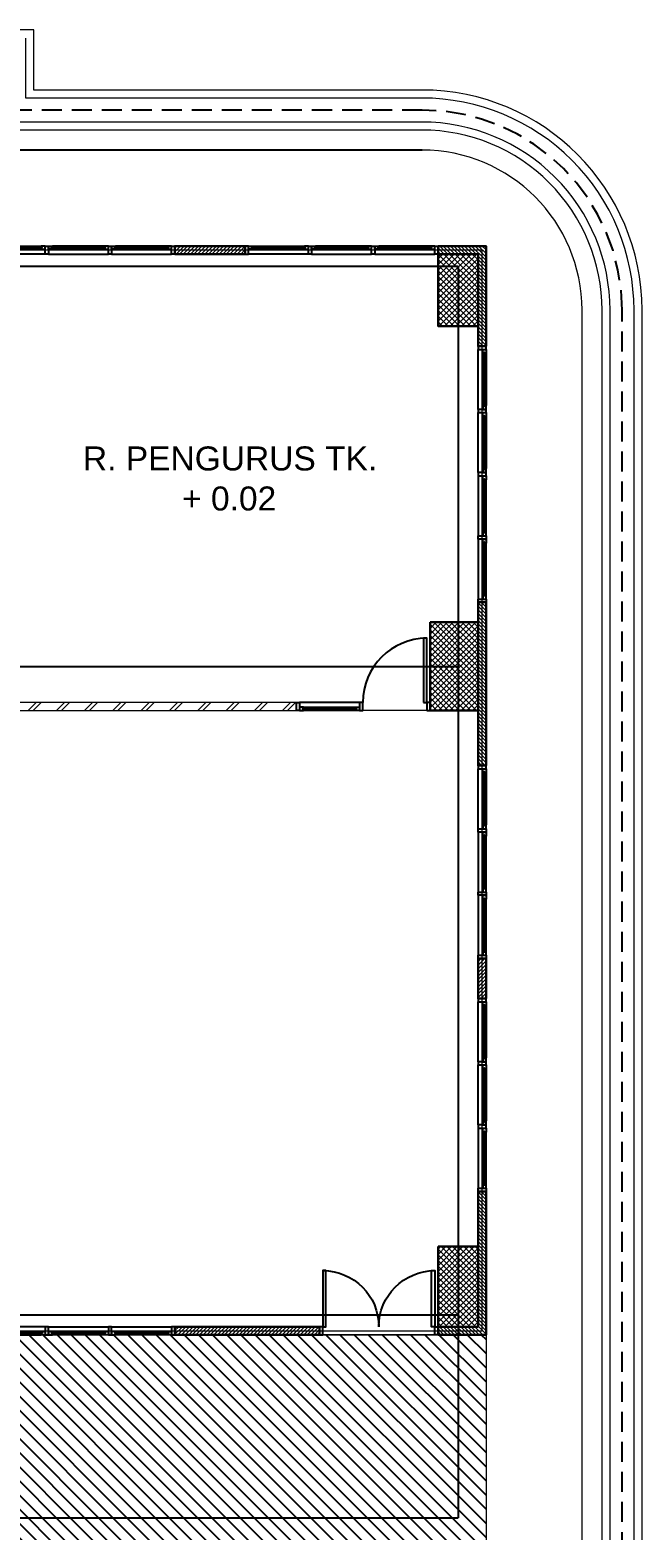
# Model space of a CAD drawing. Header units: inches. Extents: x -1 to 125, y -2 to 87.
# Drawn here: x 84.35 to 92, y 56.93 to 75.67 of the extents above; entities that cross this region are included whole.
import ezdxf

# ---------------------------------------------------------------- set-up
doc = ezdxf.new("R2010")
doc.units = ezdxf.units.IN
doc.header["$MEASUREMENT"] = 0
doc.linetypes.add('$0$HIDDEN', pattern=[0.375, 0.25, -0.125])
doc.layers.get('defpoints').update_dxf_attribs({"color": 1})
for name, color, linetype, lineweight in [('ars', 11, 'Continuous', 0), ('ars @ 1', 11, 'Continuous', 0), ('KOL', 1, 'Continuous', 30), ('lan', 7, 'Continuous', 15), ('NOT', 7, 'Continuous', 20), ('SANITAIR', 15, 'Continuous', 9), ('tem', 5, 'Continuous', 20)]:
    doc.layers.add(name, color=color, linetype=linetype, lineweight=lineweight)
doc.layers.add('as', color=1, linetype='Continuous', plot=False)
doc.layers.add('KACA', color=151, linetype='Continuous')
doc.layers.add('Kusen', color=30, linetype='Continuous')
doc.layers.add('POLYLINE TPAK', color=4, linetype='Continuous', lineweight=20, plot=False)
doc.styles.get("Standard").update_dxf_attribs({"font": 'arial.ttf'})
pattern_1 = [(45, (0, -5), (-0.03535534, 0.03535534), []), (135, (0, -5), (-0.03535534, -0.03535534), [])]

# ---------------------------------------------------------------- blocks, each defined once
blk = doc.blocks.new('k1')
at = {"layer": 'ars'}
h = blk.add_hatch(dxfattribs=at)
h.set_pattern_fill('_USER', color=256, scale=0.05, angle=45, double=1, pattern_type=0)
h.set_pattern_definition(pattern_1)
h.paths.add_polyline_path([(-0.3, -0.55), (0.3, -0.55), (0.3, 0.55), (-0.3, 0.55)])
at = {"layer": 'KOL'}
blk.add_lwpolyline([(-0.3, -0.55), (0.3, -0.55), (0.3, 0.55), (-0.3, 0.55)], close=True, dxfattribs=at)
blk = doc.blocks.new('k3')
at = {"layer": 'ars'}
h = blk.add_hatch(dxfattribs=at)
h.set_pattern_fill('_USER', color=256, scale=0.05, angle=45, double=1, pattern_type=0)
h.set_pattern_definition([(45, (0, -5.05), (-0.03535534, 0.03535534), []), (135, (0, -5.05), (-0.03535534, -0.03535534), [])])
h.paths.add_polyline_path([(-0.25, -0.45), (0.25, -0.45), (0.25, 0.45), (-0.25, 0.45)])
at = {"layer": 'KOL'}
blk.add_lwpolyline([(-0.25, -0.45), (0.25, -0.45), (0.25, 0.45), (-0.25, 0.45)], close=True, dxfattribs=at)
blk = doc.blocks.new('k2')
at = {"layer": 'ars'}
h = blk.add_hatch(dxfattribs=at)
h.set_pattern_fill('_USER', color=256, scale=0.05, angle=45, double=1, pattern_type=0)
h.set_pattern_definition(pattern_1)
h.paths.add_polyline_path([(-0.25, -0.5), (0.25, -0.5), (0.25, 0.5), (-0.25, 0.5)])
at = {"layer": 'KOL'}
blk.add_lwpolyline([(-0.25, -0.5), (0.25, -0.5), (0.25, 0.5), (-0.25, 0.5)], close=True, dxfattribs=at)
blk = doc.blocks.new('BV 241')
at = {"layer": 'Kusen'}
for p, q in [((-0.415, 0), (-1.165, 0)), ((-1.115, 0.1), (-0.465, 0.1)), ((-0.465, 0.06), (-1.115, 0.06)), ((-0.375, 0), (0.375, 0)), ((0.325, 0.1), (-0.325, 0.1)), ((-0.325, 0.06), (0.325, 0.06)), ((1.115, 0.1), (0.465, 0.1)), ((0.465, 0.06), (1.115, 0.06)), ((0.415, 0), (1.165, 0))]:
    blk.add_line(p, q, dxfattribs=at)
for points in [[(-1.205, 0), (-1.165, 0), (-1.165, 0.1), (-1.205, 0.1)], [(-0.375, 0), (-0.415, 0), (-0.415, 0.1), (-0.375, 0.1)], [(0.415, 0), (0.375, 0), (0.375, 0.1), (0.415, 0.1)], [(1.205, 0), (1.165, 0), (1.165, 0.1), (1.205, 0.1)]]:
    blk.add_lwpolyline(points, close=True, dxfattribs=at)
for points in [[(-1.115, 0.0775), (-1.115, 0.06), (-1.165, 0.06), (-1.165, 0.1), (-1.115, 0.1), (-1.115, 0.0825), (-1.125, 0.0825), (-1.125, 0.0775), (-1.115, 0.0775)], [(-0.465, 0.0775), (-0.465, 0.06), (-0.415, 0.06), (-0.415, 0.1), (-0.465, 0.1), (-0.465, 0.0825), (-0.455, 0.0825), (-0.455, 0.0775), (-0.465, 0.0775)], [(-0.325, 0.0775), (-0.325, 0.06), (-0.375, 0.06), (-0.375, 0.1), (-0.325, 0.1), (-0.325, 0.0825), (-0.335, 0.0825), (-0.335, 0.0775), (-0.325, 0.0775)], [(0.325, 0.0775), (0.325, 0.06), (0.375, 0.06), (0.375, 0.1), (0.325, 0.1), (0.325, 0.0825), (0.335, 0.0825), (0.335, 0.0775), (0.325, 0.0775)], [(0.465, 0.0775), (0.465, 0.06), (0.415, 0.06), (0.415, 0.1), (0.465, 0.1), (0.465, 0.0825), (0.455, 0.0825), (0.455, 0.0775), (0.465, 0.0775)], [(1.115, 0.0775), (1.115, 0.06), (1.165, 0.06), (1.165, 0.1), (1.115, 0.1), (1.115, 0.0825), (1.125, 0.0825), (1.125, 0.0775), (1.115, 0.0775)]]:
    blk.add_lwpolyline(points, dxfattribs=at)
at = {"layer": 'Kusen', "color": 141}
for points in [[(-1.125, 0.0775), (-0.455, 0.0775), (-0.455, 0.0825), (-1.125, 0.0825)], [(0.335, 0.0775), (-0.335, 0.0775), (-0.335, 0.0825), (0.335, 0.0825)], [(1.125, 0.0775), (0.455, 0.0775), (0.455, 0.0825), (1.125, 0.0825)]]:
    blk.add_lwpolyline(points, close=True, dxfattribs=at)
blk = doc.blocks.new('P-70-DOBLE')
at = {"layer": 'Kusen'}
for points in [[(102.301, -17.94), (102.341, -17.94), (102.341, -18.04), (102.301, -18.04)], [(103.781, -17.94), (103.741, -17.94), (103.741, -18.04), (103.781, -18.04)], [(102.341, -18.04), (102.381, -18.04), (102.381, -18.74), (102.341, -18.74)], [(103.741, -18.04), (103.701, -18.04), (103.701, -18.74), (103.741, -18.74)]]:
    blk.add_lwpolyline(points, close=True, dxfattribs=at)
for centre, start, end in [((102.341, -18.04), 270, 360), ((103.741, -18.04), 180, 270)]:
    blk.add_arc(centre, 0.7, start, end, dxfattribs=at)
blk = doc.blocks.new('BV 320')
at = {"layer": 'KACA'}
for points in [[(0.0275, 3.12), (0.0275, 2.45), (0.0325, 2.45), (0.0325, 3.12)], [(0.0275, 2.33), (0.0275, 1.66), (0.0325, 1.66), (0.0325, 2.33)], [(0.0275, 0.87), (0.0275, 1.54), (0.0325, 1.54), (0.0325, 0.87)], [(0.0275, 0.08), (0.0275, 0.75), (0.0325, 0.75), (0.0325, 0.08)]]:
    blk.add_lwpolyline(points, close=True, dxfattribs=at)
at = {"layer": 'Kusen'}
for p, q in [((-0.05, 2.41), (-0.05, 3.16)), ((0.01, 2.46), (0.01, 3.11)), ((0.05, 3.11), (0.05, 2.46)), ((-0.05, 1.62), (-0.05, 2.37)), ((0.01, 1.67), (0.01, 2.32)), ((0.05, 2.32), (0.05, 1.67)), ((-0.05, 1.58), (-0.05, 0.83)), ((0.01, 1.53), (0.01, 0.88)), ((0.05, 0.88), (0.05, 1.53)), ((-0.05, 0.79), (-0.05, 0.04)), ((0.01, 0.74), (0.01, 0.09)), ((0.05, 0.09), (0.05, 0.74))]:
    blk.add_line(p, q, dxfattribs=at)
for points in [[(-0.05, 3.2), (-0.05, 3.16), (0.05, 3.16), (0.05, 3.2)], [(-0.05, 2.41), (-0.05, 2.37), (0.05, 2.37), (0.05, 2.41)], [(-0.05, 1.58), (-0.05, 1.62), (0.05, 1.62), (0.05, 1.58)], [(-0.05, 0.79), (-0.05, 0.83), (0.05, 0.83), (0.05, 0.79)], [(-0.05, 0), (-0.05, 0.04), (0.05, 0.04), (0.05, 0)]]:
    blk.add_lwpolyline(points, close=True, dxfattribs=at)
for points in [[(0.0275, 3.11), (0.01, 3.11), (0.01, 3.16), (0.05, 3.16), (0.05, 3.11), (0.0325, 3.11), (0.0325, 3.12), (0.0275, 3.12), (0.0275, 3.11)], [(0.0275, 2.46), (0.01, 2.46), (0.01, 2.41), (0.05, 2.41), (0.05, 2.46), (0.0325, 2.46), (0.0325, 2.45), (0.0275, 2.45), (0.0275, 2.46)], [(0.0275, 2.32), (0.01, 2.32), (0.01, 2.37), (0.05, 2.37), (0.05, 2.32), (0.0325, 2.32), (0.0325, 2.33), (0.0275, 2.33), (0.0275, 2.32)], [(0.0275, 1.67), (0.01, 1.67), (0.01, 1.62), (0.05, 1.62), (0.05, 1.67), (0.0325, 1.67), (0.0325, 1.66), (0.0275, 1.66), (0.0275, 1.67)], [(0.0275, 1.53), (0.01, 1.53), (0.01, 1.58), (0.05, 1.58), (0.05, 1.53), (0.0325, 1.53), (0.0325, 1.54), (0.0275, 1.54), (0.0275, 1.53)], [(0.0275, 0.88), (0.01, 0.88), (0.01, 0.83), (0.05, 0.83), (0.05, 0.88), (0.0325, 0.88), (0.0325, 0.87), (0.0275, 0.87), (0.0275, 0.88)], [(0.0275, 0.74), (0.01, 0.74), (0.01, 0.79), (0.05, 0.79), (0.05, 0.74), (0.0325, 0.74), (0.0325, 0.75), (0.0275, 0.75), (0.0275, 0.74)], [(0.0275, 0.09), (0.01, 0.09), (0.01, 0.04), (0.05, 0.04), (0.05, 0.09), (0.0325, 0.09), (0.0325, 0.08), (0.0275, 0.08), (0.0275, 0.09)]]:
    blk.add_lwpolyline(points, dxfattribs=at)
blk = doc.blocks.new('P.80')
at = {"layer": 'Kusen'}
for points in [[(-69.809, -74.837), (-69.769, -74.837), (-69.769, -74.037), (-69.809, -74.037)], [(-70.609, -74.937), (-70.569, -74.937), (-70.569, -74.837), (-70.609, -74.837)], [(-69.769, -74.937), (-69.729, -74.937), (-69.729, -74.837), (-69.769, -74.837)]]:
    blk.add_lwpolyline(points, close=True, dxfattribs=at)
blk.add_arc((-69.769, -74.837), 0.8, 90, 180, dxfattribs=at)
blk = doc.blocks.new('A-DAS')
at = {"layer": 'ars'}
h = blk.add_hatch(dxfattribs=at)
h.set_pattern_fill('ANSI31', color=256, scale=0.01, style=0)
h.set_pattern_definition([(45, (18.14, 58.8), (-0.02245064, 0.02245064), [])])
h.paths.add_polyline_path([(33.06, 58.8), (33.94, 58.8), (33.94, 58.9), (33.06, 58.9)])
h = blk.add_hatch(dxfattribs=at)
h.set_pattern_fill('ANSI31', color=256, scale=0.25, angle=180, style=0)
h.set_pattern_definition([(315, (36.95, 53.1), (-0.02209709, -0.02209709), [])])
h.paths.add_polyline_path([(36.85, 57.65), (36.95, 57.65), (36.95, 58.9), (36.85, 58.9), (36.35, 58.9), (36.35, 58.8), (36.85, 58.8)])
h.paths.add_polyline_path([(36.85, 52.41), (36.95, 52.41), (36.95, 54.45), (36.85, 54.45)])
h = blk.add_hatch(dxfattribs=at)
h.set_pattern_fill('ANSI31', color=256, scale=0.01, angle=180, style=0)
h.set_pattern_definition([(225, (36.85, 10.7), (0.02245064, -0.02245064), [])])
h.paths.add_polyline_path([(36.95, 49.5), (36.85, 49.5), (36.85, 50), (36.95, 50)])
h = blk.add_hatch(dxfattribs=at)
h.set_pattern_fill('ANSI31', color=256, scale=0.25, angle=180, style=0)
h.set_pattern_definition([(315, (36.6, 3.045), (-0.022097087, -0.022097087), [])])
h.paths.add_polyline_path([(36.95, 47.09), (36.85, 47.09), (36.85, 45.4), (36.35, 45.4), (36.35, 45.3), (36.95, 45.3)])
h = blk.add_hatch(dxfattribs=at)
h.set_pattern_fill('ANSI31', color=256, scale=0.01, style=0)
h.set_pattern_definition([(45, (17.76, 45.3), (-0.02245064, 0.02245064), [])])
h.paths.add_polyline_path([(33.06, 45.3), (34.87, 45.3), (34.87, 45.4), (33.06, 45.4)])
at = {"layer": 'ars @ 1'}
h = blk.add_hatch(dxfattribs=at)
h.set_pattern_fill('TEMBOK', color=256, scale=0.25)
h.set_pattern_definition([(45, (1555.06912, -391.0802), (-0.176776695, 0.176776695), []), (45, (1555.13162, -391.0802), (-0.176776695, 0.176776695), [])])
h.paths.add_polyline_path([(34.58, 53.1), (34.58, 53.2), (30.7, 53.2), (30.7, 53.1)])
blk.add_lwpolyline([(36.15, 60.1), (30.5, 60.1)])
at = {"layer": 'as', "linetype": '$0$HIDDEN'}
for p, q in [((36.15, 60.6), (3.21, 60.6)), ((38.65, 42.21), (38.65, 58.1))]:
    blk.add_line(p, q, dxfattribs=at)
at = {"layer": 'as'}
for p, q in [((-37.8, 58.65), (36.6, 58.65)), ((36.6, 58.65), (36.6, 43.01)), ((-37.8, 53.65), (36.6, 53.65)), ((-37.8, 45.55), (36.6, 45.55)), ((5.95, 43.01), (36.6, 43.01))]:
    blk.add_line(p, q, dxfattribs=at)
at = {"layer": 'as', "linetype": '$0$HIDDEN'}
blk.add_arc((36.15, 58.1), 2.5, 360, 90, dxfattribs=at)
at = {"layer": 'KOL'}
for points in [[(33.06, 58.8), (33.94, 58.8), (33.94, 58.9), (33.06, 58.9)], [(36.85, 54.45), (36.95, 54.45), (36.95, 52.41), (36.85, 52.41)], [(36.85, 50), (36.95, 50), (36.95, 49.5), (36.85, 49.5)], [(36.85, 47.09), (36.85, 45.4), (36.35, 45.4), (36.35, 45.3), (36.95, 45.3), (36.95, 47.09)], [(33.06, 45.3), (34.87, 45.3), (34.87, 45.4), (33.06, 45.4)]]:
    blk.add_lwpolyline(points, close=True, dxfattribs=at)
blk.add_lwpolyline([(36.35, 58.9), (36.85, 58.9), (36.95, 58.9), (36.95, 57.65), (36.85, 57.65), (36.85, 58.8), (36.35, 58.8), (36.35, 58.9)], dxfattribs=at)
at = {"layer": 'Kusen'}
for p, q in [((35.37, 53.2), (34.62, 53.2)), ((34.67, 53.14), (35.32, 53.14)), ((35.32, 53.1), (34.67, 53.1))]:
    blk.add_line(p, q, dxfattribs=at)
blk.add_lwpolyline([(34.62, 53.1), (34.58, 53.1), (34.58, 53.2), (34.62, 53.2)], close=True, dxfattribs=at)
for points in [[(34.67, 53.122), (34.67, 53.14), (34.62, 53.14), (34.62, 53.1), (34.67, 53.1), (34.67, 53.117), (34.66, 53.117), (34.66, 53.122), (34.67, 53.122)], [(35.32, 53.122), (35.32, 53.14), (35.37, 53.14), (35.37, 53.1), (35.32, 53.1), (35.32, 53.117), (35.33, 53.117), (35.33, 53.122), (35.32, 53.122)]]:
    blk.add_lwpolyline(points, dxfattribs=at)
at = {"layer": 'Kusen', "color": 141}
blk.add_lwpolyline([(35.33, 53.122), (34.66, 53.122), (34.66, 53.117), (35.33, 53.117)], close=True, dxfattribs=at)
at = {"layer": 'lan'}
for p, q in [((38.15, 42.71), (38.15, 58.1)), ((36.21, 53.1), (35.41, 53.1)), ((36.31, 45.3), (34.91, 45.3)), ((36.95, 45.3), (36.95, 42.71))]:
    blk.add_line(p, q, dxfattribs=at)
blk.add_arc((36.15, 58.1), 2, 360, 90, dxfattribs=at)
at = {"layer": 'POLYLINE TPAK', "color": 3}
for points in [[(5.6, 45.35), (36.9, 45.35), (36.9, 58.85), (30.45, 58.85), (30.45, 60.75), (24.15, 60.75), (24.15, 58.85), (-25.35, 58.85)], [(6.1, 42.7), (6, 42.7), (6, 43.3), (5.65, 43.3), (5.65, 45.3), (36.95, 45.3), (36.95, 42.7), (6.1, 42.7)]]:
    blk.add_lwpolyline(points, dxfattribs=at)
at = {"layer": 'SANITAIR'}
for p, q in [((31.3, 61.6), (23.3, 61.6)), ((31.3, 60.85), (31.3, 61.6)), ((36.15, 60.85), (31.3, 60.85)), ((38.9, 41.5), (38.9, 58.1))]:
    blk.add_line(p, q, dxfattribs=at)
for points in [[(29.2, 42.06), (38.8, 42.06), (38.8, 58.1, 0.414214), (36.15, 60.75), (31.2, 60.75), (31.2, 61.5)], [(29.2, 42.36), (38.5, 42.36), (38.5, 58.1, 0.414214), (36.15, 60.45), (30.9, 60.45), (30.9, 61.2)], [(29.2, 42.46), (38.4, 42.46), (38.4, 58.1, 0.414214), (36.15, 60.35), (30.8, 60.35), (30.8, 61.1)]]:
    blk.add_lwpolyline(points, format="xyb", dxfattribs=at)
blk.add_arc((36.15, 58.1), 2.75, 360, 90, dxfattribs=at)
at = {"layer": 'tem', "ltscale": 2}
blk.add_lwpolyline([(34.58, 53.1), (34.58, 53.2), (30.7, 53.2), (30.7, 53.1)], close=True, dxfattribs=at)
at = {"xscale": -1, "rotation": 180}
blk.add_blockref('BV 320', (36.9, 57.65), dxfattribs=at)
at = {"layer": 'KOL', "xscale": -1}
blk.add_blockref('k3', (36.6, 58.35), dxfattribs=at)
at = {"layer": 'KOL', "xscale": -1, "rotation": 180}
for name, p in [('k1', (36.55, 53.65)), ('k2', (36.6, 45.9))]:
    blk.add_blockref(name, p, dxfattribs=at)
at = {"layer": 'Kusen'}
for name, p in [('BV 241', (31.855, 58.8)), ('BV 241', (35.145, 58.8)), ('P.80', (105.979, 128.037))]:
    blk.add_blockref(name, p, dxfattribs=at)
at = {"layer": 'Kusen', "rotation": 270}
blk.add_blockref('BV 241', (36.85, 51.205), dxfattribs=at)
at = {"layer": 'Kusen', "xscale": -1}
for p, rotation in [((36.85, 48.295), 270), ((31.855, 45.4), 180)]:
    blk.add_blockref('BV 241', p, dxfattribs=dict(at, rotation=rotation))
at = {"layer": 'lan', "color": 2, "xscale": -1, "rotation": 180}
blk.add_blockref('P-70-DOBLE', (-67.431, 27.36), dxfattribs=at)

msp = doc.modelspace()

# ---------------------------------------------------------------- hatches: boundary and pattern name
at = {"layer": 'defpoints'}
h = msp.add_hatch(dxfattribs=at)
h.set_pattern_fill('ANSI31', color=256, style=0)
h.set_pattern_definition([(315, (0, 89.43239), (-0.08838835, -0.08838835), [])])
h.paths.add_polyline_path([(59.1023, 56.7662), (90.0523, 56.7662), (90.0523, 59.3662), (58.7523, 59.3662), (58.7523, 57.3662), (59.1023, 57.3662)])

# ---------------------------------------------------------------- block references
msp.add_blockref('A-DAS', (53.1023, 14.0662))

# ---------------------------------------------------------------- texts
at = {"layer": 'NOT', "insert": (84.83887, 70.4633), "char_height": 0.3, "attachment_point": 1}
msp.add_mtext_dynamic_manual_height_columns('\\pi0.17546;R. PENGURUS TK.\\P\\pi1.4146;+ 0.02', width=3.9607364, gutter_width=1, heights=[0], dxfattribs=at)

doc.saveas('drawing.dxf')
